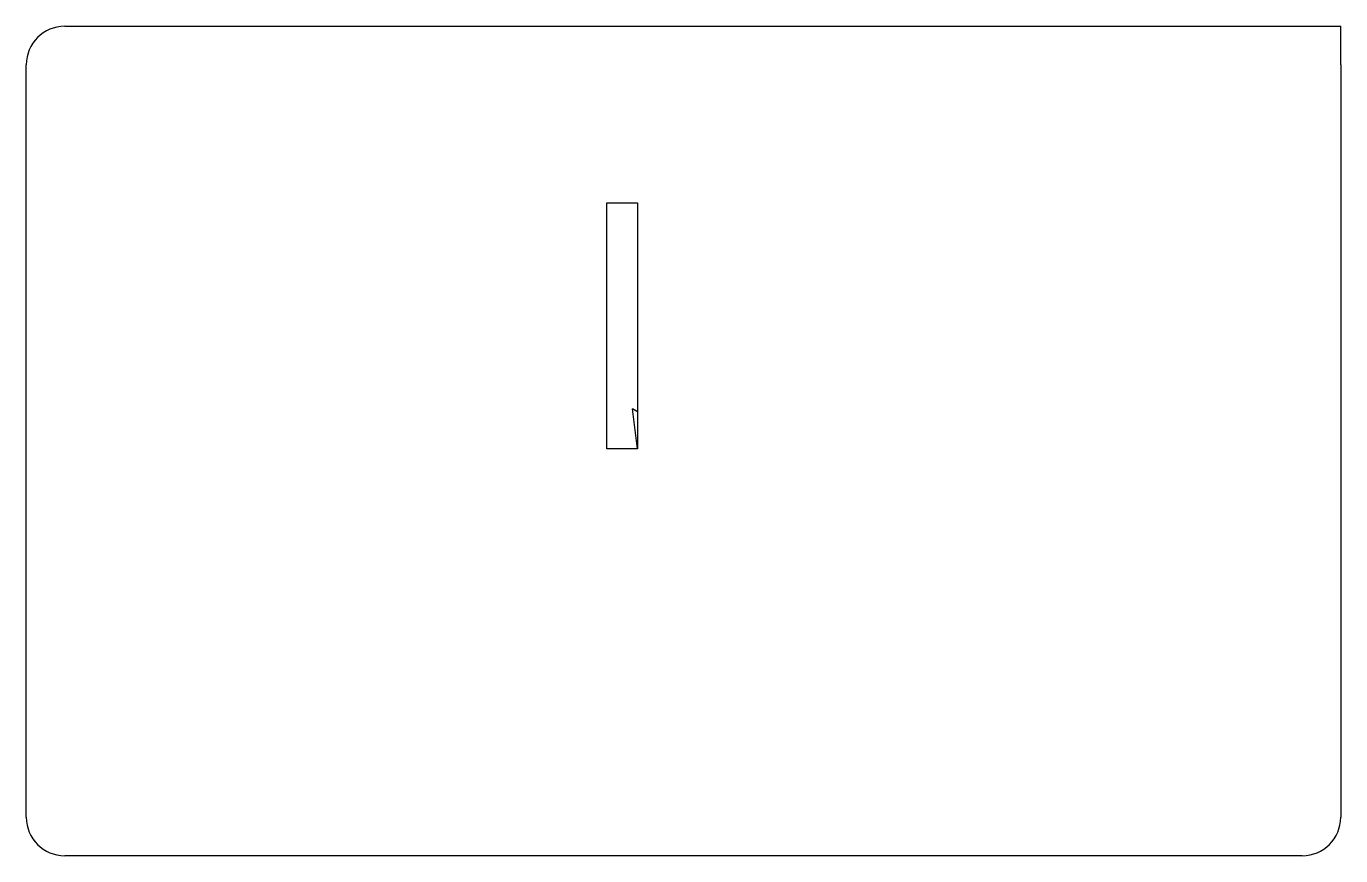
# Model space of a CAD drawing. Header units: centimetres. Extents: x -4.28 to 4.28, y -2.7 to 2.7.
import ezdxf

# ---------------------------------------------------------------- set-up
doc = ezdxf.new("R2010")
doc.units = ezdxf.units.CM
doc.header["$MEASUREMENT"] = 0
doc.layers.add('esp32-s2_board v3_Sketch1', color=7, linetype='Continuous')

msp = doc.modelspace()

# ---------------------------------------------------------------- linework, layer by layer
at = {"layer": 'esp32-s2_board v3_Sketch1'}
for p, q in [((-4.03, 2.7), (4.03, 2.7)), ((-0.5, 2.7), (4.03, 2.7)), ((4.03, 2.7), (4.28, 2.7)), ((4.28, 2.45), (4.28, 2.7)), ((-4.28, -2.45), (-4.28, 2.45)), ((4.28, 2.45), (4.28, -0.76)), ((4.28, 2.45), (4.28, -2.45)), ((-0.5, -0.05), (-0.5, 1.55)), ((-0.5, -0.05), (-0.5, 1.55)), ((-0.5, 1.55), (-0.3, 1.55)), ((-0.3, 1.55), (-0.3, -0.05)), ((-0.3, 0.1893), (-0.3325, 0.2097)), ((-0.3, -0.05), (-0.3325, 0.2097)), ((-0.3, -0.05), (-0.5, -0.05)), ((4.03, -2.7), (-4.03, -2.7))]:
    msp.add_line(p, q, dxfattribs=at)
for centre, start, end in [((-4.03, 2.45), 90, 180), ((-4.03, -2.45), 180, 270), ((4.03, -2.45), 270, 0)]:
    msp.add_arc(centre, 0.25, start, end, dxfattribs=at)

doc.saveas('drawing.dxf')
